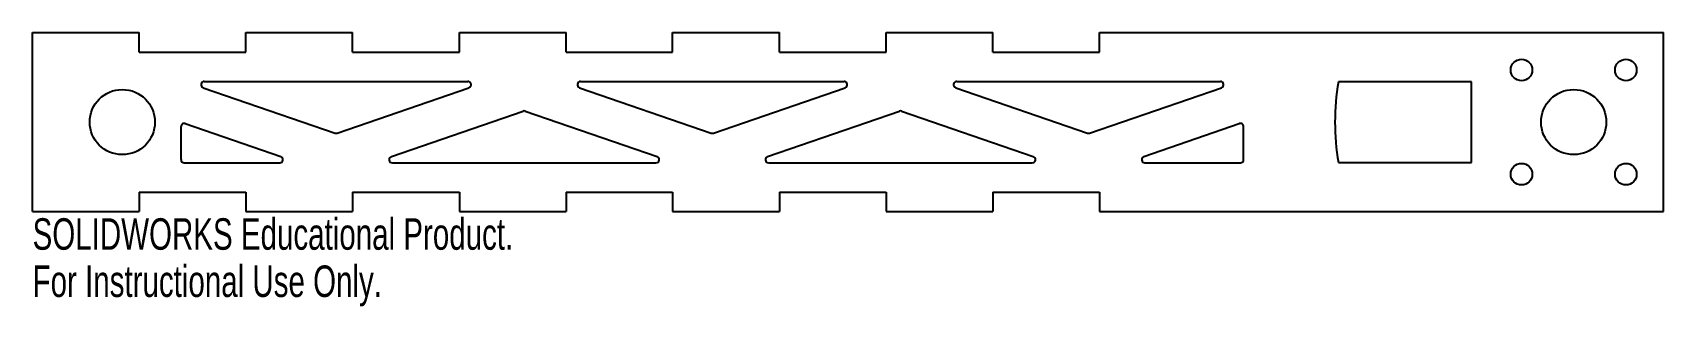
# Model space of a CAD drawing. Header units: millimetres. Extents: x -125 to 125, y -28 to 14.
import ezdxf

# ---------------------------------------------------------------- set-up
doc = ezdxf.new("R2010")
doc.units = ezdxf.units.MM
doc.styles.add('SLDTEXTSTYLE0', font='TXT', dxfattribs={"width": 0.7})

msp = doc.modelspace()

# ---------------------------------------------------------------- linework, layer by layer
at = {"color": 7, "linetype": 'Continuous', "lineweight": 25}
for p, q in [((-125, 13.75), (-108.65, 13.75)), ((-125, -13.75), (-125, 13.75)), ((-108.65, 10.75), (-108.65, 13.75)), ((-92.29, 13.75), (-75.94, 13.75)), ((-92.29, 10.75), (-92.29, 13.75)), ((-75.94, 10.75), (-75.94, 13.75)), ((-59.58, 13.75), (-43.23, 13.75)), ((-59.58, 10.75), (-59.58, 13.75)), ((-43.23, 10.75), (-43.23, 13.75)), ((-26.88, 13.75), (-10.52, 13.75)), ((-26.88, 10.75), (-26.88, 13.75)), ((-10.52, 10.75), (-10.52, 13.75)), ((5.83, 13.75), (22.19, 13.75)), ((5.83, 10.75), (5.83, 13.75)), ((22.19, 10.75), (22.19, 13.75)), ((38.54, 13.75), (125, 13.75)), ((38.54, 10.75), (38.54, 13.75)), ((125, -13.75), (125, 13.75)), ((-108.65, 10.75), (-92.29, 10.75)), ((-75.94, 10.75), (-59.58, 10.75)), ((-43.23, 10.75), (-26.88, 10.75)), ((-10.52, 10.75), (5.83, 10.75)), ((22.19, 10.75), (38.54, 10.75)), ((-98.84, 5.28), (-78.64, -1.69)), ((-98.68, 6.25), (-58.28, 6.25)), ((-78.32, -1.69), (-58.12, 5.28)), ((-41.16, 5.28), (-20.96, -1.69)), ((-41, 6.25), (-0.6, 6.25)), ((-20.64, -1.69), (-0.44, 5.28)), ((16.52, 5.28), (36.72, -1.69)), ((16.68, 6.25), (57.08, 6.25)), ((37.04, -1.69), (57.24, 5.28)), ((95.58, 6.2), (75.18, 6.2)), ((95.58, -6.2), (95.58, 6.2)), ((-70, -5.28), (-49.8, 1.69)), ((-49.48, 1.69), (-29.28, -5.28)), ((-12.32, -5.28), (7.88, 1.69)), ((8.2, 1.69), (28.4, -5.28)), ((-102.25, -5.75), (-102.25, -0.7)), ((-101.59, -0.23), (-86.96, -5.28)), ((45.36, -5.28), (59.99, -0.23)), ((60.65, -5.75), (60.65, -0.7)), ((-101.75, -6.25), (-87.12, -6.25)), ((-69.84, -6.25), (-29.44, -6.25)), ((-12.16, -6.25), (28.24, -6.25)), ((45.52, -6.25), (60.15, -6.25)), ((75.18, -6.2), (95.58, -6.2)), ((-108.65, -10.75), (-108.65, -13.75)), ((-108.65, -10.75), (-92.29, -10.75)), ((-92.29, -10.75), (-92.29, -13.75)), ((-75.94, -10.75), (-75.94, -13.75)), ((-75.94, -10.75), (-59.58, -10.75)), ((-59.58, -10.75), (-59.58, -13.75)), ((-43.23, -10.75), (-43.23, -13.75)), ((-43.23, -10.75), (-26.88, -10.75)), ((-26.88, -10.75), (-26.88, -13.75)), ((-10.52, -10.75), (-10.52, -13.75)), ((-10.52, -10.75), (5.83, -10.75)), ((5.83, -10.75), (5.83, -13.75)), ((22.19, -10.75), (22.19, -13.75)), ((22.19, -10.75), (38.54, -10.75)), ((38.54, -10.75), (38.54, -13.75)), ((-125, -13.75), (-108.65, -13.75)), ((-92.29, -13.75), (-75.94, -13.75)), ((-59.58, -13.75), (-43.23, -13.75)), ((-26.88, -13.75), (-10.52, -13.75)), ((5.83, -13.75), (22.19, -13.75)), ((38.54, -13.75), (125, -13.75))]:
    msp.add_line(p, q, dxfattribs=at)
for centre, radius in [((103.25, 8), 1.65), ((119.25, 8), 1.65), ((-111.25, 0), 5), ((111.25, 0), 5), ((103.25, -8), 1.65), ((119.25, -8), 1.65)]:
    msp.add_circle(centre, radius, dxfattribs=at)
for centre, radius, start, end in [((-98.68, 5.75), 0.5, 90, 250.9599), ((-58.28, 5.75), 0.5, 289.0401, 90), ((-41, 5.75), 0.5, 90, 250.9599), ((-0.6, 5.75), 0.5, 289.0401, 90), ((16.68, 5.75), 0.5, 90, 250.9599), ((57.08, 5.75), 0.5, 289.0401, 90), ((111.25, 0), 36.6, 170.2474, 189.7526), ((-49.64, 1.22), 0.5, 70.9599, 109.0401), ((8.04, 1.22), 0.5, 70.9599, 109.0401), ((-101.75, -0.7), 0.5, 70.9599, 180), ((-78.48, -1.22), 0.5, 250.9599, 289.0401), ((-20.8, -1.22), 0.5, 250.9599, 289.0401), ((36.88, -1.22), 0.5, 250.9599, 289.0401), ((60.15, -0.7), 0.5, 0, 109.0401), ((-101.75, -5.75), 0.5, 180, 270), ((-87.12, -5.75), 0.5, 270, 70.9599), ((-69.84, -5.75), 0.5, 109.0401, 270), ((-29.44, -5.75), 0.5, 270, 70.9599), ((-12.16, -5.75), 0.5, 109.0401, 270), ((28.24, -5.75), 0.5, 270, 70.9599), ((45.52, -5.75), 0.5, 109.0401, 270), ((60.15, -5.75), 0.5, 270, 0)]:
    msp.add_arc(centre, radius, start, end, dxfattribs=at)

# ---------------------------------------------------------------- texts
at = {"color": 7, "linetype": 'Continuous', "char_height": 4.8336, "attachment_point": 1, "style": 'SLDTEXTSTYLE0'}
for s, insert in [('SOLIDWORKS Educational Product.', (-125, -14.77)), ('For Instructional Use Only.', (-125, -22.02))]:
    msp.add_mtext(s, dxfattribs=dict(at, insert=insert))

doc.saveas('drawing.dxf')
